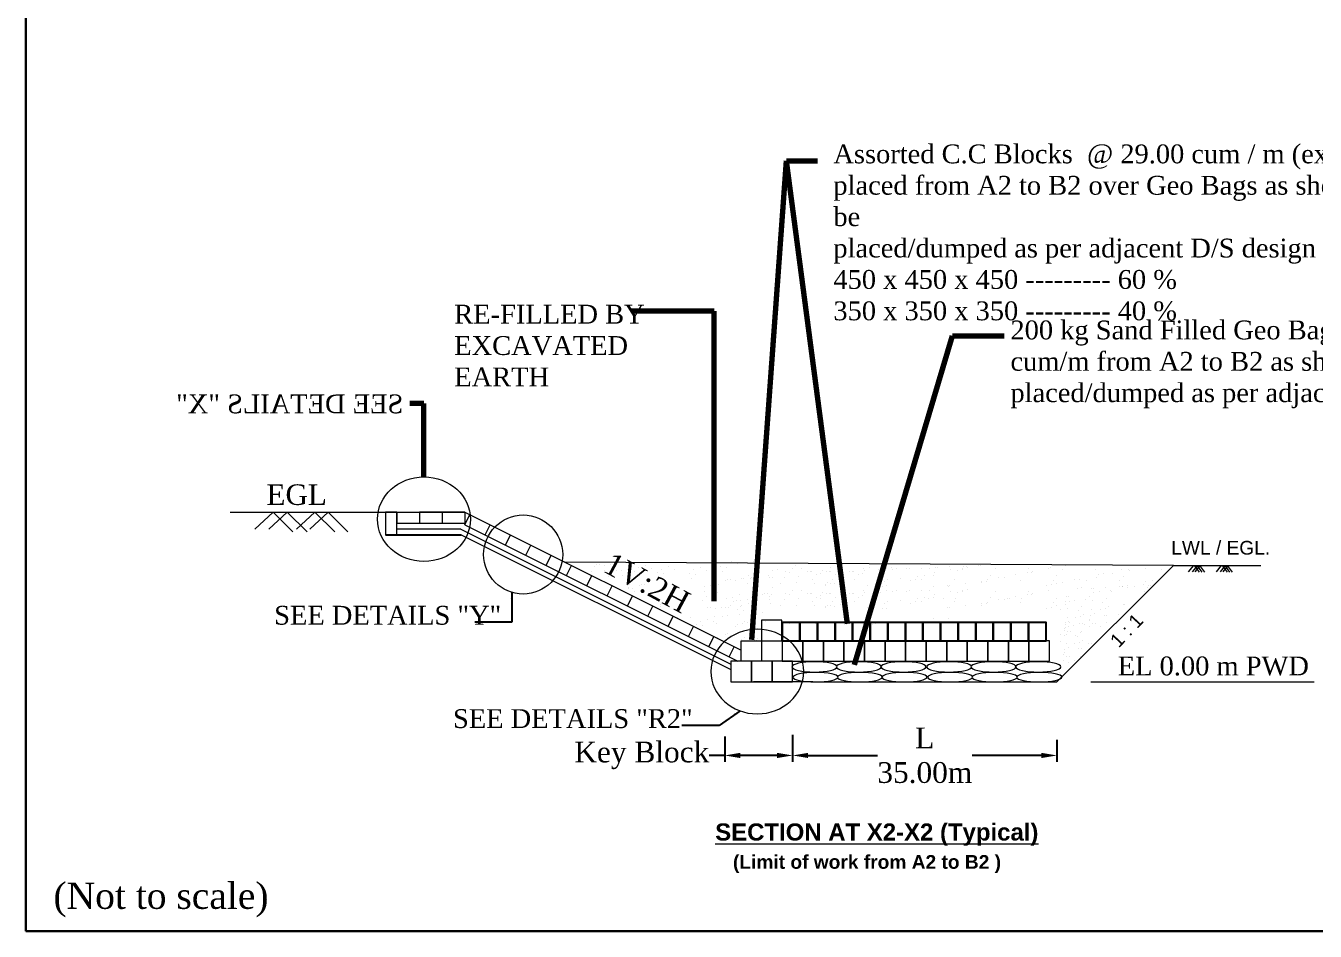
# Model space of a CAD drawing. Header units: metres. Extents: x -2434 to 11656, y -15288 to 8109.
# Drawn here: x 44.5 to 119, y -8360 to -8307.7 of the extents above; entities that cross this region are included whole.
import ezdxf

# ---------------------------------------------------------------- set-up
doc = ezdxf.new("R2010")
doc.units = ezdxf.units.M
doc.layers.add('LINE', color=7, linetype='Continuous')
doc.styles.add('Arial B heading -200', font='arialbd.ttf', dxfattribs={"height": 0.6})
doc.styles.add('Arial-200', font='arial.ttf')
doc.styles.add('liza', font='times.ttf', dxfattribs={"height": 2})
doc.styles.get("Standard").update_dxf_attribs({"font": 'times.ttf'})
doc.dimstyles.get("Standard").update_dxf_attribs({"dimtxt": 0.5, "dimasz": 0.4075, "dimexe": 0.364, "dimexo": 0.219, "dimgap": 0.09, "dimtad": 0, "dimdec": 0, "dimlfac": 1000, "dimzin": 0, "dimdsep": 46, "dimtxsty": 'Standard', "dimcen": 0.09, "dimadec": 0, "dimazin": 0, "dimtfac": 1, "dimtdec": 0, "dimtofl": 0, "dimtmove": 0, "dimatfit": 3, "dimfxl": 1, "dimtolj": 1, "dimtzin": 0, "dimarcsym": 0})

# ---------------------------------------------------------------- blocks, each defined once
blk = doc.blocks.new('*D1166')
at = {"layer": 'Defpoints', "color": 0, "lineweight": -3, "ltscale": 0.5}
for p in [(88.813, -8348.424), (104.097, -8348.712), (104.097, -8349.842)]:
    blk.add_point(p, dxfattribs=at)
at = {"layer": 'LINE', "color": 7, "ltscale": 0.5}
for p, q in [((88.813, -8348.643), (88.813, -8350.206)), ((104.097, -8348.931), (104.097, -8350.206)), ((89.713, -8349.842), (93.722, -8349.842)), ((103.197, -8349.842), (99.187, -8349.842))]:
    blk.add_line(p, q, dxfattribs=at)
at = {"layer": 'LINE', "color": 7, "lineweight": -3, "ltscale": 0.5}
for points in [[(89.713, -8349.692), (89.713, -8349.992), (88.813, -8349.842)], [(103.197, -8349.692), (103.197, -8349.992), (104.097, -8349.842)]]:
    blk.add_solid(points, dxfattribs=at)
at = {"layer": 'LINE', "color": 7, "lineweight": 9, "ltscale": 0.5, "insert": (96.455, -8349.842), "char_height": 1.2, "attachment_point": 5}
blk.add_mtext('\\A1;L\\P35.00m', dxfattribs=at)
blk = doc.blocks.new('*D1167')
at = {"layer": 'Defpoints', "color": 0, "lineweight": -3, "ltscale": 0.5}
for p in [(84.893, -8348.534), (88.813, -8348.534), (84.893, -8349.842)]:
    blk.add_point(p, dxfattribs=at)
at = {"layer": 'LINE', "color": 7, "ltscale": 0.5}
for p, q in [((84.893, -8348.753), (84.893, -8350.206)), ((88.813, -8348.753), (88.813, -8350.206)), ((84.893, -8349.842), (83.993, -8349.842)), ((87.913, -8349.842), (85.793, -8349.842))]:
    blk.add_line(p, q, dxfattribs=at)
at = {"layer": 'LINE', "color": 7, "lineweight": -3, "ltscale": 0.5}
for points in [[(85.793, -8349.692), (85.793, -8349.992), (84.893, -8349.842)], [(87.913, -8349.692), (87.913, -8349.992), (88.813, -8349.842)]]:
    blk.add_solid(points, dxfattribs=at)
at = {"layer": 'LINE', "color": 7, "lineweight": 9, "ltscale": 0.5, "insert": (80.098, -8349.842), "char_height": 1.2, "attachment_point": 5}
blk.add_mtext('\\A1;Key Block', dxfattribs=at)

msp = doc.modelspace()

# ---------------------------------------------------------------- linework, layer by layer
at = {"color": 0, "linetype": 'Continuous', "lineweight": -3, "ltscale": 0.5}
msp.add_line((65.274905, -8337.089313), (69.6615, -8337.089313), dxfattribs=at)
at = {"linetype": 'ByBlock', "lineweight": 18, "ltscale": 0.5}
msp.add_line((89.980795, -8345.587849), (90.844571, -8345.587849), dxfattribs=at)
for points in [[(87.009344, -8343.211849), (88.197344, -8343.211849), (88.197344, -8342.023849), (87.009344, -8342.023849)], [(88.219047, -8344.399849), (89.407047, -8344.399849), (89.407047, -8343.211849), (88.219047, -8343.211849)], [(89.407047, -8344.399849), (90.595047, -8344.399849), (90.595047, -8343.211849), (89.407047, -8343.211849)], [(90.595047, -8344.399849), (91.783047, -8344.399849), (91.783047, -8343.211849), (90.595047, -8343.211849)], [(91.783047, -8344.399849), (92.971047, -8344.399849), (92.971047, -8343.211849), (91.783047, -8343.211849)], [(92.971047, -8344.399849), (94.159047, -8344.399849), (94.159047, -8343.211849), (92.971047, -8343.211849)], [(94.159047, -8344.399849), (95.347047, -8344.399849), (95.347047, -8343.211849), (94.159047, -8343.211849)], [(95.347047, -8344.399849), (96.535047, -8344.399849), (96.535047, -8343.211849), (95.347047, -8343.211849)], [(96.535047, -8344.399849), (97.723047, -8344.399849), (97.723047, -8343.211849), (96.535047, -8343.211849)], [(97.723047, -8344.399849), (98.911047, -8344.399849), (98.911047, -8343.211849), (97.723047, -8343.211849)], [(98.911047, -8344.399849), (100.099047, -8344.399849), (100.099047, -8343.211849), (98.911047, -8343.211849)], [(100.099047, -8344.399849), (101.287047, -8344.399849), (101.287047, -8343.211849), (100.099047, -8343.211849)], [(101.287047, -8344.399849), (102.475047, -8344.399849), (102.475047, -8343.211849), (101.287047, -8343.211849)], [(102.475047, -8344.399849), (103.663047, -8344.399849), (103.663047, -8343.211849), (102.475047, -8343.211849)], [(85.249047, -8345.587849), (86.437047, -8345.587849), (86.437047, -8344.399849), (85.249047, -8344.399849)], [(86.437047, -8345.587849), (87.625047, -8345.587849), (87.625047, -8344.399849), (86.437047, -8344.399849)], [(87.625047, -8345.587849), (88.813047, -8345.587849), (88.813047, -8344.399849), (87.625047, -8344.399849)]]:
    msp.add_lwpolyline(points, close=True, dxfattribs=at)
at = {"color": 0, "linetype": 'Continuous', "lineweight": -3, "ltscale": 0.5}
for points in [[(88.219047, -8343.211848), (89.235318, -8343.211848), (89.235318, -8342.16268), (88.219047, -8342.16268)], [(89.235318, -8343.211848), (90.25159, -8343.211848), (90.25159, -8342.16268), (89.235318, -8342.16268)], [(90.25159, -8343.211847), (91.267862, -8343.211847), (91.267862, -8342.162679), (90.25159, -8342.162679)], [(91.267862, -8343.211848), (92.284134, -8343.211848), (92.284134, -8342.16268), (91.267862, -8342.16268)], [(92.284134, -8343.211847), (93.300406, -8343.211847), (93.300406, -8342.162679), (92.284134, -8342.162679)], [(93.300406, -8343.211846), (94.316678, -8343.211846), (94.316678, -8342.162678), (93.300406, -8342.162678)], [(94.316678, -8343.211845), (95.332949, -8343.211845), (95.332949, -8342.162677), (94.316678, -8342.162677)], [(95.332949, -8343.211844), (96.349221, -8343.211844), (96.349221, -8342.162677), (95.332949, -8342.162677)], [(96.349221, -8343.211847), (97.365493, -8343.211847), (97.365493, -8342.162679), (96.349221, -8342.162679)], [(97.365493, -8343.211847), (98.381765, -8343.211847), (98.381765, -8342.162679), (97.365493, -8342.162679)], [(98.381765, -8343.211846), (99.398037, -8343.211846), (99.398037, -8342.162678), (98.381765, -8342.162678)], [(99.398037, -8343.211848), (100.414309, -8343.211848), (100.414309, -8342.16268), (99.398037, -8342.16268)], [(100.414309, -8343.211848), (101.43058, -8343.211848), (101.43058, -8342.16268), (100.414309, -8342.16268)], [(101.43058, -8343.211848), (102.446852, -8343.211848), (102.446852, -8342.16268), (101.43058, -8342.16268)], [(102.446852, -8343.211848), (103.463124, -8343.211848), (103.463124, -8342.16268), (102.446852, -8342.16268)]]:
    msp.add_lwpolyline(points, close=True, dxfattribs=at)
at = {"linetype": 'ByBlock', "lineweight": 18, "ltscale": 0.5}
msp.add_lwpolyline([(85.843047, -8344.399849), (85.843047, -8343.211849), (88.219047, -8343.211849), (88.219047, -8344.399849), (87.031047, -8344.399849), (87.031047, -8343.211849)], dxfattribs=at)
at = {"layer": 'LINE', "color": 7, "lineweight": 18, "ltscale": 0.5}
for p, q in [((56.304012, -8335.776121), (69.871074, -8335.776121)), ((65.9315, -8335.776121), (65.9315, -8336.432717)), ((65.9315, -8335.776121), (65.9315, -8336.432717)), ((67.244692, -8335.776121), (67.244692, -8336.432717)), ((67.244692, -8335.776121), (67.244692, -8336.432717)), ((69.871074, -8335.776121), (67.244692, -8335.776121)), ((68.557883, -8335.776121), (68.557883, -8336.432717)), ((69.871074, -8335.776121), (85.843047, -8343.762108)), ((69.871074, -8335.776121), (69.871074, -8336.432717)), ((69.871074, -8336.510218), (70.164713, -8335.922941)), ((69.871074, -8336.432717), (65.9315, -8336.432717)), ((69.638572, -8336.761015), (65.9315, -8336.761015)), ((69.638572, -8336.761015), (85.249047, -8344.566252)), ((69.871074, -8336.510218), (85.650336, -8344.399849)), ((71.045628, -8337.097495), (71.339266, -8336.510218)), ((69.6615, -8337.089313), (85.249047, -8344.883086)), ((72.220182, -8337.684772), (72.51382, -8337.097495)), ((73.394736, -8338.272049), (73.688374, -8337.684772)), ((74.56929, -8338.859325), (74.862928, -8338.272049)), ((75.743844, -8339.446602), (76.037482, -8338.859325)), ((77.1788, -8339.209578), (77.1788, -8339.209578)), ((77.377405, -8338.891246), (77.377405, -8338.891246)), ((77.486927, -8338.819811), (77.486927, -8338.819811)), ((77.667502, -8338.826933), (77.667502, -8338.826933)), ((77.930013, -8338.867615), (77.930013, -8338.867615)), ((77.961558, -8339.145738), (77.961558, -8339.145738)), ((78.288443, -8338.784816), (78.288443, -8338.784816)), ((78.35427, -8339.01457), (78.35427, -8339.01457)), ((78.371576, -8339.189222), (78.371576, -8339.189222)), ((78.481098, -8339.117787), (78.481098, -8339.117787)), ((78.529102, -8338.657633), (78.529102, -8338.657633)), ((78.661674, -8339.124909), (78.661674, -8339.124909)), ((78.924185, -8339.16559), (78.924185, -8339.16559)), ((79.282615, -8339.082792), (79.282615, -8339.082792)), ((79.348442, -8339.312545), (79.348442, -8339.312545)), ((79.523274, -8338.955609), (79.523274, -8338.955609)), ((79.690139, -8339.202155), (79.690139, -8339.202155)), ((79.916483, -8339.000273), (79.916483, -8339.000273)), ((80.012539, -8339.255714), (80.012539, -8339.255714)), ((80.309195, -8338.869105), (80.309195, -8338.869105)), ((80.652351, -8339.027929), (80.652351, -8339.027929)), ((81.02595, -8339.273658), (81.02595, -8339.273658)), ((81.252294, -8339.071776), (81.252294, -8339.071776)), ((81.645006, -8338.940608), (81.645006, -8338.940608)), ((81.988162, -8339.099432), (81.988162, -8339.099432)), ((82.860117, -8339.309409), (82.860117, -8339.309409)), ((83.086461, -8339.107528), (83.086461, -8339.107528)), ((83.479173, -8338.976359), (83.479173, -8338.976359)), ((83.822329, -8339.135184), (83.822329, -8339.135184)), ((84.658532, -8338.935642), (84.658532, -8338.935642)), ((84.791, -8339.236727), (84.791, -8339.236727)), ((84.884876, -8338.733761), (84.884876, -8338.733761)), ((84.980933, -8338.989202), (84.980933, -8338.989202)), ((85.277589, -8338.602592), (85.277589, -8338.602592)), ((85.620744, -8338.761416), (85.620744, -8338.761416)), ((86.574811, -8338.649056), (86.574811, -8338.649056)), ((86.702037, -8339.252157), (86.702037, -8339.252157)), ((87.639991, -8339.144382), (87.639991, -8339.144382)), ((87.930088, -8339.080069), (87.930088, -8339.080069)), ((88.379003, -8339.21386), (88.379003, -8339.21386)), ((88.622117, -8339.255801), (88.622117, -8339.255801)), ((88.812049, -8339.008276), (88.812049, -8339.008276)), ((88.974438, -8338.848543), (88.974438, -8338.848543)), ((89.341215, -8339.039634), (89.341215, -8339.039634)), ((89.684987, -8339.191668), (89.684987, -8339.191668)), ((89.833415, -8339.185188), (89.833415, -8339.185188)), ((89.885756, -8339.211409), (89.885756, -8339.211409)), ((90.534, -8339.154599), (90.534, -8339.154599)), ((90.800068, -8339.191668), (90.800068, -8339.191668)), ((90.948497, -8339.185188), (90.948497, -8339.185188)), ((90.98218, -8338.998935), (90.98218, -8338.998935)), ((91.000838, -8339.211409), (91.000838, -8339.211409)), ((91.172112, -8338.75141), (91.172112, -8338.75141)), ((91.649081, -8339.154599), (91.649081, -8339.154599)), ((92.104897, -8339.191668), (92.104897, -8339.191668)), ((92.253326, -8339.185188), (92.253326, -8339.185188)), ((92.305667, -8339.211409), (92.305667, -8339.211409)), ((92.893216, -8339.014365), (92.893216, -8339.014365)), ((92.953911, -8339.154599), (92.953911, -8339.154599)), ((93.273697, -8338.992994), (93.273697, -8338.992994)), ((93.755427, -8339.119604), (93.755427, -8339.119604)), ((93.903856, -8339.113124), (93.903856, -8339.113124)), ((94.231525, -8339.030251), (94.231525, -8339.030251)), ((94.235909, -8338.818768), (94.235909, -8338.818768)), ((94.521622, -8338.965938), (94.521622, -8338.965938)), ((94.604441, -8339.082536), (94.604441, -8339.082536)), ((94.813297, -8339.018009), (94.813297, -8339.018009)), ((95.003229, -8338.770485), (95.003229, -8338.770485)), ((95.405957, -8339.047541), (95.405957, -8339.047541)), ((95.554386, -8339.04106), (95.554386, -8339.04106)), ((96.254971, -8339.010472), (96.254971, -8339.010472)), ((96.724333, -8339.03344), (96.724333, -8339.03344)), ((96.994168, -8339.271211), (96.994168, -8339.271211)), ((97.056487, -8338.975477), (97.056487, -8338.975477)), ((97.204916, -8338.968996), (97.204916, -8338.968996)), ((97.905501, -8338.938408), (97.905501, -8338.938408)), ((97.956379, -8339.096985), (97.956379, -8339.096985)), ((98.321087, -8339.145032), (98.321087, -8339.145032)), ((98.611184, -8339.080719), (98.611184, -8339.080719)), ((98.644414, -8339.037083), (98.644414, -8339.037083)), ((98.707017, -8338.903413), (98.707017, -8338.903413)), ((98.834346, -8338.789559), (98.834346, -8338.789559)), ((98.855446, -8338.896933), (98.855446, -8338.896933)), ((98.910447, -8338.984625), (98.910447, -8338.984625)), ((99.556031, -8338.866345), (99.556031, -8338.866345)), ((99.655534, -8338.849193), (99.655534, -8338.849193)), ((100.357547, -8338.83135), (100.357547, -8338.83135)), ((100.505976, -8338.824869), (100.505976, -8338.824869)), ((100.55545, -8339.052514), (100.55545, -8339.052514)), ((101.206561, -8338.794281), (101.206561, -8338.794281)), ((102.410649, -8339.259814), (102.410649, -8339.259814)), ((102.475531, -8339.056158), (102.475531, -8339.056158)), ((102.630917, -8339.262843), (102.630917, -8339.262843)), ((102.665463, -8338.808633), (102.665463, -8338.808633)), ((102.700746, -8339.195501), (102.700746, -8339.195501)), ((103.598947, -8339.044427), (103.598947, -8339.044427)), ((103.745096, -8338.963974), (103.745096, -8338.963974)), ((104.09653, -8345.587849), (110.829667, -8338.854712)), ((104.386567, -8339.071588), (104.386567, -8339.071588)), ((104.561159, -8338.870201), (104.561159, -8338.870201)), ((106.306647, -8339.075232), (106.306647, -8339.075232)), ((106.49658, -8338.827708), (106.49658, -8338.827708)), ((106.790308, -8339.310283), (106.790308, -8339.310283)), ((107.834658, -8339.078756), (107.834658, -8339.078756)), ((108.217684, -8339.090663), (108.217684, -8339.090663)), ((108.28163, -8339.148419), (108.28163, -8339.148419)), ((109.235697, -8339.036059), (109.235697, -8339.036059)), ((110.137764, -8339.094306), (110.137764, -8339.094306)), ((110.829667, -8338.854712), (115.875673, -8338.854712)), ((76.918398, -8340.033879), (77.212036, -8339.446602)), ((78.092951, -8340.621156), (78.38659, -8340.033879)), ((78.172972, -8339.507554), (78.172972, -8339.507554)), ((78.95573, -8339.443713), (78.95573, -8339.443713)), ((79.38263, -8339.968159), (79.38263, -8339.968159)), ((79.822607, -8339.503239), (79.822607, -8339.503239)), ((79.973692, -8340.009006), (79.973692, -8340.009006)), ((80.083214, -8339.93757), (80.083214, -8339.93757)), ((80.26379, -8339.944693), (80.26379, -8339.944693)), ((81.34835, -8339.327217), (81.34835, -8339.327217)), ((82.992585, -8339.610494), (82.992585, -8339.610494)), ((83.182517, -8339.362969), (83.182517, -8339.362969)), ((84.054709, -8340.00983), (84.054709, -8340.00983)), ((84.295368, -8339.882648), (84.295368, -8339.882648)), ((84.351023, -8339.701646), (84.351023, -8339.701646)), ((84.526664, -8339.937278), (84.526664, -8339.937278)), ((84.942086, -8339.742494), (84.942086, -8339.742494)), ((85.051608, -8339.671058), (85.051608, -8339.671058)), ((85.232183, -8339.678181), (85.232183, -8339.678181)), ((85.494694, -8339.718862), (85.494694, -8339.718862)), ((85.853124, -8339.636063), (85.853124, -8339.636063)), ((86.001553, -8339.629583), (86.001553, -8339.629583)), ((86.215448, -8339.886291), (86.215448, -8339.886291)), ((86.276533, -8339.446654), (86.276533, -8339.446654)), ((86.405381, -8339.638767), (86.405381, -8339.638767)), ((86.456906, -8339.544636), (86.456906, -8339.544636)), ((86.702138, -8339.598995), (86.702138, -8339.598995)), ((87.410973, -8339.432276), (87.410973, -8339.432276)), ((87.503654, -8339.564), (87.503654, -8339.564)), ((87.652083, -8339.557519), (87.652083, -8339.557519)), ((88.126485, -8339.901722), (88.126485, -8339.901722)), ((88.352668, -8339.526931), (88.352668, -8339.526931)), ((89.031648, -8339.857275), (89.031648, -8339.857275)), ((89.154184, -8339.491936), (89.154184, -8339.491936)), ((89.986717, -8339.648499), (89.986717, -8339.648499)), ((90.106236, -8339.897664), (90.106236, -8339.897664)), ((90.17665, -8339.400975), (90.17665, -8339.400975)), ((90.448157, -8339.332522), (90.448157, -8339.332522)), ((90.697299, -8339.938512), (90.697299, -8339.938512)), ((90.721918, -8339.994629), (90.721918, -8339.994629)), ((90.806821, -8339.867076), (90.806821, -8339.867076)), ((90.987396, -8339.874198), (90.987396, -8339.874198)), ((91.101799, -8339.648499), (91.101799, -8339.648499)), ((91.249907, -8339.91488), (91.249907, -8339.91488)), ((91.291731, -8339.400975), (91.291731, -8339.400975)), ((91.563238, -8339.332522), (91.563238, -8339.332522)), ((91.608337, -8339.832081), (91.608337, -8339.832081)), ((91.756766, -8339.825601), (91.756766, -8339.825601)), ((91.823717, -8339.564049), (91.823717, -8339.564049)), ((91.837, -8339.994629), (91.837, -8339.994629)), ((92.406628, -8339.648499), (92.406628, -8339.648499)), ((92.59656, -8339.400975), (92.59656, -8339.400975)), ((92.868067, -8339.332522), (92.868067, -8339.332522)), ((93.141829, -8339.994629), (93.141829, -8339.994629)), ((94.021008, -8340.05054), (94.021008, -8340.05054)), ((94.109859, -8339.776213), (94.109859, -8339.776213)), ((94.259724, -8340.045415), (94.259724, -8340.045415)), ((94.317664, -8339.66393), (94.317664, -8339.66393)), ((95.072071, -8339.601987), (95.072071, -8339.601987)), ((95.623182, -8339.743144), (95.623182, -8339.743144)), ((95.913279, -8339.678831), (95.913279, -8339.678831)), ((96.026138, -8339.489627), (96.026138, -8339.489627)), ((96.237745, -8339.667574), (96.237745, -8339.667574)), ((96.427677, -8339.420049), (96.427677, -8339.420049)), ((96.954434, -8340.063094), (96.954434, -8340.063094)), ((96.957629, -8339.447304), (96.957629, -8339.447304)), ((97.75595, -8340.028099), (97.75595, -8340.028099)), ((97.830329, -8340.054431), (97.830329, -8340.054431)), ((97.904379, -8340.021619), (97.904379, -8340.021619)), ((98.148781, -8339.683004), (98.148781, -8339.683004)), ((98.792541, -8339.880205), (98.792541, -8339.880205)), ((99.712744, -8339.857926), (99.712744, -8339.857926)), ((99.746609, -8339.767845), (99.746609, -8339.767845)), ((100.002841, -8339.793612), (100.002841, -8339.793612)), ((100.068862, -8339.686648), (100.068862, -8339.686648)), ((100.258794, -8339.439124), (100.258794, -8339.439124)), ((100.714638, -8339.549429), (100.714638, -8339.549429)), ((101.047191, -8339.562086), (101.047191, -8339.562086)), ((101.67685, -8339.375203), (101.67685, -8339.375203)), ((101.979898, -8339.702079), (101.979898, -8339.702079)), ((103.467079, -8340.046063), (103.467079, -8340.046063)), ((103.802306, -8339.972707), (103.802306, -8339.972707)), ((103.899979, -8339.705722), (103.899979, -8339.705722)), ((104.089911, -8339.458198), (104.089911, -8339.458198)), ((104.092403, -8339.908394), (104.092403, -8339.908394)), ((104.435109, -8339.827647), (104.435109, -8339.827647)), ((105.136753, -8339.676867), (105.136753, -8339.676867)), ((105.397321, -8339.653421), (105.397321, -8339.653421)), ((105.811015, -8339.721153), (105.811015, -8339.721153)), ((106.351388, -8339.541061), (106.351388, -8339.541061)), ((106.500211, -8339.374596), (106.500211, -8339.374596)), ((107.319418, -8339.322645), (107.319418, -8339.322645)), ((107.731095, -8339.724797), (107.731095, -8339.724797)), ((107.921028, -8339.477272), (107.921028, -8339.477272)), ((108.181965, -8340.023176), (108.181965, -8340.023176)), ((109.117791, -8339.931639), (109.117791, -8339.931639)), ((109.226315, -8339.791649), (109.226315, -8339.791649)), ((109.366309, -8340.031021), (109.366309, -8340.031021)), ((109.514738, -8340.02454), (109.514738, -8340.02454)), ((109.642132, -8339.740227), (109.642132, -8339.740227)), ((78.937105, -8340.317666), (78.937105, -8340.317666)), ((79.267505, -8341.208433), (79.561144, -8340.621156)), ((79.326975, -8340.14916), (79.326975, -8340.14916)), ((79.329817, -8340.186498), (79.329817, -8340.186498)), ((79.558271, -8340.20379), (79.558271, -8340.20379)), ((79.672973, -8340.345322), (79.672973, -8340.345322)), ((83.696279, -8340.092629), (83.696279, -8340.092629)), ((83.727824, -8340.370752), (83.727824, -8340.370752)), ((83.82388, -8340.626193), (83.82388, -8340.626193)), ((84.120536, -8340.239584), (84.120536, -8340.239584)), ((84.463691, -8340.398408), (84.463691, -8340.398408)), ((84.970285, -8340.757658), (84.970285, -8340.757658)), ((85.362826, -8340.720498), (85.362826, -8340.720498)), ((85.719816, -8340.532212), (85.719816, -8340.532212)), ((86.420879, -8340.699383), (86.420879, -8340.699383)), ((86.476534, -8340.518382), (86.476534, -8340.518382)), ((86.652175, -8340.754013), (86.652175, -8340.754013)), ((87.067597, -8340.559229), (87.067597, -8340.559229)), ((87.177119, -8340.487794), (87.177119, -8340.487794)), ((87.357694, -8340.494916), (87.357694, -8340.494916)), ((87.503428, -8340.667944), (87.503428, -8340.667944)), ((87.620205, -8340.535598), (87.620205, -8340.535598)), ((87.66819, -8340.159547), (87.66819, -8340.159547)), ((88.379003, -8340.502725), (88.379003, -8340.502725)), ((88.622117, -8340.544666), (88.622117, -8340.544666)), ((88.812049, -8340.297141), (88.812049, -8340.297141)), ((89.154184, -8340.780801), (89.154184, -8340.780801)), ((89.341215, -8340.328499), (89.341215, -8340.328499)), ((89.684987, -8340.480533), (89.684987, -8340.480533)), ((89.833415, -8340.474052), (89.833415, -8340.474052)), ((89.885756, -8340.500274), (89.885756, -8340.500274)), ((90.17665, -8340.68984), (90.17665, -8340.68984)), ((90.440703, -8340.75541), (90.440703, -8340.75541)), ((90.448157, -8340.621387), (90.448157, -8340.621387)), ((90.534, -8340.443464), (90.534, -8340.443464)), ((90.800068, -8340.480533), (90.800068, -8340.480533)), ((90.948497, -8340.474052), (90.948497, -8340.474052)), ((91.000838, -8340.500274), (91.000838, -8340.500274)), ((91.291731, -8340.68984), (91.291731, -8340.68984)), ((91.563238, -8340.621387), (91.563238, -8340.621387)), ((91.649081, -8340.443464), (91.649081, -8340.443464)), ((92.104897, -8340.480533), (92.104897, -8340.480533)), ((92.253326, -8340.474052), (92.253326, -8340.474052)), ((92.305667, -8340.500274), (92.305667, -8340.500274)), ((92.59656, -8340.68984), (92.59656, -8340.68984)), ((92.868067, -8340.621387), (92.868067, -8340.621387)), ((92.893216, -8340.30323), (92.893216, -8340.30323)), ((92.953911, -8340.443464), (92.953911, -8340.443464)), ((93.755427, -8340.408469), (93.755427, -8340.408469)), ((93.903856, -8340.401989), (93.903856, -8340.401989)), ((94.231525, -8340.319116), (94.231525, -8340.319116)), ((94.604441, -8340.371401), (94.604441, -8340.371401)), ((94.813297, -8340.306874), (94.813297, -8340.306874)), ((95.405957, -8340.336406), (95.405957, -8340.336406)), ((95.554386, -8340.329925), (95.554386, -8340.329925)), ((96.026138, -8340.778492), (96.026138, -8340.778492)), ((96.254971, -8340.299337), (96.254971, -8340.299337)), ((96.427677, -8340.708914), (96.427677, -8340.708914)), ((96.643971, -8340.770427), (96.643971, -8340.770427)), ((96.724333, -8340.322305), (96.724333, -8340.322305)), ((96.957629, -8340.736169), (96.957629, -8340.736169)), ((96.994168, -8340.560076), (96.994168, -8340.560076)), ((97.525131, -8340.746961), (97.525131, -8340.746961)), ((97.956379, -8340.38585), (97.956379, -8340.38585)), ((98.242247, -8340.746358), (98.242247, -8340.746358)), ((98.321087, -8340.433897), (98.321087, -8340.433897)), ((98.611184, -8340.369584), (98.611184, -8340.369584)), ((98.644414, -8340.325948), (98.644414, -8340.325948)), ((98.910447, -8340.27349), (98.910447, -8340.27349)), ((100.258794, -8340.727989), (100.258794, -8340.727989)), ((100.55545, -8340.341379), (100.55545, -8340.341379)), ((101.219879, -8340.770178), (101.219879, -8340.770178)), ((101.368308, -8340.763697), (101.368308, -8340.763697)), ((101.67685, -8340.664068), (101.67685, -8340.664068)), ((102.073364, -8340.765433), (102.073364, -8340.765433)), ((102.410649, -8340.548679), (102.410649, -8340.548679)), ((102.475531, -8340.345023), (102.475531, -8340.345023)), ((102.630917, -8340.551708), (102.630917, -8340.551708)), ((102.700746, -8340.484366), (102.700746, -8340.484366)), ((103.598947, -8340.333292), (103.598947, -8340.333292)), ((104.089911, -8340.747063), (104.089911, -8340.747063)), ((104.640063, -8340.661752), (104.640063, -8340.661752)), ((104.788492, -8340.655271), (104.788492, -8340.655271)), ((105.263733, -8340.210143), (105.263733, -8340.210143)), ((105.514359, -8340.107763), (105.514359, -8340.107763)), ((105.98669, -8340.648731), (105.98669, -8340.648731)), ((106.065249, -8340.175148), (106.065249, -8340.175148)), ((106.213678, -8340.168667), (106.213678, -8340.168667)), ((106.233483, -8340.43664), (106.233483, -8340.43664)), ((106.52841, -8340.38976), (106.52841, -8340.38976)), ((106.914263, -8340.138079), (106.914263, -8340.138079)), ((106.938807, -8340.757327), (106.938807, -8340.757327)), ((107.18755, -8340.32428), (107.18755, -8340.32428)), ((107.235463, -8340.370718), (107.235463, -8340.370718)), ((107.715779, -8340.103084), (107.715779, -8340.103084)), ((107.864208, -8340.096604), (107.864208, -8340.096604)), ((107.891868, -8340.087489), (107.891868, -8340.087489)), ((108.15558, -8340.105864), (108.15558, -8340.105864)), ((108.564793, -8340.066016), (108.564793, -8340.066016)), ((109.155543, -8340.374362), (109.155543, -8340.374362)), ((109.345476, -8340.126837), (109.345476, -8340.126837)), ((80.442059, -8341.79571), (80.735698, -8341.208433)), ((80.771272, -8341.260209), (80.771272, -8341.260209)), ((81.163984, -8341.129041), (81.163984, -8341.129041)), ((81.205599, -8341.236546), (81.205599, -8341.236546)), ((83.633948, -8340.873718), (83.633948, -8340.873718)), ((83.894555, -8341.30805), (83.894555, -8341.30805)), ((84.07513, -8341.315172), (84.07513, -8341.315172)), ((84.337641, -8341.355853), (84.337641, -8341.355853)), ((84.408759, -8340.832858), (84.408759, -8340.832858)), ((84.696071, -8341.273055), (84.696071, -8341.273055)), ((84.958705, -8341.268116), (84.958705, -8341.268116)), ((85.107134, -8341.261636), (85.107134, -8341.261636)), ((85.233228, -8341.166346), (85.233228, -8341.166346)), ((85.42316, -8340.918822), (85.42316, -8340.918822)), ((85.559279, -8340.868683), (85.559279, -8340.868683)), ((85.62699, -8341.389369), (85.62699, -8341.389369)), ((85.807719, -8341.231048), (85.807719, -8341.231048)), ((85.82179, -8340.909365), (85.82179, -8340.909365)), ((85.853334, -8341.187487), (85.853334, -8341.187487)), ((85.949391, -8341.442929), (85.949391, -8341.442929)), ((86.18022, -8340.826566), (86.18022, -8340.826566)), ((86.246047, -8341.056319), (86.246047, -8341.056319)), ((86.589202, -8341.215143), (86.589202, -8341.215143)), ((87.465138, -8340.854849), (87.465138, -8340.854849)), ((87.525472, -8341.053173), (87.525472, -8341.053173)), ((88.126485, -8341.190587), (88.126485, -8341.190587)), ((88.352668, -8340.815796), (88.352668, -8340.815796)), ((89.031648, -8341.14614), (89.031648, -8341.14614)), ((89.986717, -8340.937364), (89.986717, -8340.937364)), ((90.106236, -8341.186529), (90.106236, -8341.186529)), ((90.697299, -8341.227376), (90.697299, -8341.227376)), ((90.721918, -8341.283494), (90.721918, -8341.283494)), ((90.806821, -8341.155941), (90.806821, -8341.155941)), ((90.987396, -8341.163063), (90.987396, -8341.163063)), ((91.101799, -8340.937364), (91.101799, -8340.937364)), ((91.249907, -8341.203745), (91.249907, -8341.203745)), ((91.608337, -8341.120946), (91.608337, -8341.120946)), ((91.756766, -8341.114466), (91.756766, -8341.114466)), ((91.823717, -8340.852914), (91.823717, -8340.852914)), ((91.837, -8341.283494), (91.837, -8341.283494)), ((92.406628, -8340.937364), (92.406628, -8340.937364)), ((93.141829, -8341.283494), (93.141829, -8341.283494)), ((94.021008, -8341.339405), (94.021008, -8341.339405)), ((94.109859, -8341.065078), (94.109859, -8341.065078)), ((94.259724, -8341.33428), (94.259724, -8341.33428)), ((94.317664, -8340.952795), (94.317664, -8340.952795)), ((95.072071, -8340.890852), (95.072071, -8340.890852)), ((95.623182, -8341.032009), (95.623182, -8341.032009)), ((95.913279, -8340.967696), (95.913279, -8340.967696)), ((96.237745, -8340.956439), (96.237745, -8340.956439)), ((97.75595, -8341.316964), (97.75595, -8341.316964)), ((97.904379, -8341.310484), (97.904379, -8341.310484)), ((98.148781, -8340.971869), (98.148781, -8340.971869)), ((98.792541, -8341.16907), (98.792541, -8341.16907)), ((99.712744, -8341.14679), (99.712744, -8341.14679)), ((99.746609, -8341.05671), (99.746609, -8341.05671)), ((100.002841, -8341.082477), (100.002841, -8341.082477)), ((100.068862, -8340.975513), (100.068862, -8340.975513)), ((100.714638, -8340.838294), (100.714638, -8340.838294)), ((101.047191, -8340.850951), (101.047191, -8340.850951)), ((101.979898, -8340.990944), (101.979898, -8340.990944)), ((103.467079, -8341.334927), (103.467079, -8341.334927)), ((103.802306, -8341.261572), (103.802306, -8341.261572)), ((103.899979, -8340.994587), (103.899979, -8340.994587)), ((104.092403, -8341.197259), (104.092403, -8341.197259)), ((104.286288, -8341.407519), (104.286288, -8341.407519)), ((104.561504, -8341.135335), (104.561504, -8341.135335)), ((104.60561, -8340.927045), (104.60561, -8340.927045)), ((104.72695, -8341.375495), (104.72695, -8341.375495)), ((104.808297, -8340.923244), (104.808297, -8340.923244)), ((105.103224, -8340.876364), (105.103224, -8340.876364)), ((105.323689, -8341.491456), (105.323689, -8341.491456)), ((105.513621, -8341.243931), (105.513621, -8341.243931)), ((105.762364, -8340.810884), (105.762364, -8340.810884)), ((106.107433, -8341.394086), (106.107433, -8341.394086)), ((106.152136, -8340.888892), (106.152136, -8340.888892)), ((106.585619, -8341.398493), (106.585619, -8341.398493)), ((106.748875, -8341.004852), (106.748875, -8341.004852)), ((106.875717, -8341.33418), (106.875717, -8341.33418)), ((107.069645, -8341.21986), (107.069645, -8341.21986)), ((107.920067, -8341.102654), (107.920067, -8341.102654)), ((108.023712, -8341.1075), (108.023712, -8341.1075)), ((108.659911, -8341.020283), (108.659911, -8341.020283)), ((80.099448, -8342.031884), (80.099448, -8342.031884)), ((81.616613, -8342.382987), (81.910252, -8341.79571)), ((82.178586, -8341.847403), (82.178586, -8341.847403)), ((82.914454, -8341.875058), (82.914454, -8341.875058)), ((83.28697, -8342.298462), (83.28697, -8342.298462)), ((83.513314, -8342.096581), (83.513314, -8342.096581)), ((83.906026, -8341.965412), (83.906026, -8341.965412)), ((84.249182, -8342.124237), (84.249182, -8342.124237)), ((84.282709, -8341.790303), (84.282709, -8341.790303)), ((84.440939, -8342.198877), (84.440939, -8342.198877)), ((84.737595, -8341.812267), (84.737595, -8341.812267)), ((85.027494, -8341.766391), (85.027494, -8341.766391)), ((85.646112, -8342.284799), (85.646112, -8342.284799)), ((85.759459, -8341.690453), (85.759459, -8341.690453)), ((85.910544, -8342.19622), (85.910544, -8342.19622)), ((86.020066, -8342.124785), (86.020066, -8342.124785)), ((86.200641, -8342.131907), (86.200641, -8342.131907)), ((86.463152, -8342.172589), (86.463152, -8342.172589)), ((86.53427, -8341.649593), (86.53427, -8341.649593)), ((87.095796, -8341.574393), (87.095796, -8341.574393)), ((87.232645, -8342.078371), (87.232645, -8342.078371)), ((88.65896, -8342.232743), (88.65896, -8342.232743)), ((88.993673, -8342.157965), (88.993673, -8342.157965)), ((89.997529, -8342.152148), (89.997529, -8342.152148)), ((90.109382, -8342.209483), (90.109382, -8342.209483)), ((91.105761, -8342.161973), (91.105761, -8342.161973)), ((91.965662, -8342.201763), (91.965662, -8342.201763)), ((93.268967, -8342.144381), (93.268967, -8342.144381)), ((93.623607, -8342.203297), (93.623607, -8342.203297)), ((96.976137, -8341.945959), (96.976137, -8341.945959)), ((97.852032, -8341.937296), (97.852032, -8341.937296)), ((104.586686, -8342.128122), (104.586686, -8342.128122)), ((104.594658, -8342.256736), (104.594658, -8342.256736)), ((104.682247, -8341.88069), (104.682247, -8341.88069)), ((104.735115, -8342.121642), (104.735115, -8342.121642)), ((104.828056, -8342.137377), (104.828056, -8342.137377)), ((105.160434, -8341.885097), (105.160434, -8341.885097)), ((105.396174, -8342.221741), (105.396174, -8342.221741)), ((105.450531, -8341.820784), (105.450531, -8341.820784)), ((105.544603, -8342.21526), (105.544603, -8342.21526)), ((105.644459, -8341.706464), (105.644459, -8341.706464)), ((105.708987, -8342.277255), (105.708987, -8342.277255)), ((105.956586, -8342.037383), (105.956586, -8342.037383)), ((105.98669, -8341.95615), (105.98669, -8341.95615)), ((106.019844, -8341.770132), (106.019844, -8341.770132)), ((106.152136, -8342.196311), (106.152136, -8342.196311)), ((106.253242, -8341.650773), (106.253242, -8341.650773)), ((106.315408, -8342.189182), (106.315408, -8342.189182)), ((106.82136, -8341.735137), (106.82136, -8341.735137)), ((106.943594, -8342.177306), (106.943594, -8342.177306)), ((106.969789, -8341.728657), (106.969789, -8341.728657)), ((107.670374, -8341.698069), (107.670374, -8341.698069)), ((82.791167, -8342.970264), (83.084806, -8342.382987)), ((83.60937, -8342.352022), (83.60937, -8342.352022)), ((83.965721, -8343.557541), (84.25936, -8342.970264)), ((84.481561, -8342.998883), (84.481561, -8342.998883)), ((84.9133, -8342.863101), (84.9133, -8342.863101)), ((85.055694, -8342.781555), (85.055694, -8342.781555)), ((85.495123, -8342.391005), (85.495123, -8342.391005)), ((86.046241, -8343.011318), (86.046241, -8343.011318)), ((86.316212, -8342.651203), (86.316212, -8342.651203)), ((86.337116, -8342.913882), (86.337116, -8342.913882)), ((104.323339, -8342.827752), (104.323339, -8342.827752)), ((104.508127, -8342.601706), (104.508127, -8342.601706)), ((104.5314, -8342.523986), (104.5314, -8342.523986)), ((104.550379, -8342.882325), (104.550379, -8342.882325)), ((104.561504, -8342.442754), (104.561504, -8342.442754)), ((104.673573, -8342.841866), (104.673573, -8342.841866)), ((104.72695, -8342.682915), (104.72695, -8342.682915)), ((104.75492, -8342.389615), (104.75492, -8342.389615)), ((104.890222, -8342.675786), (104.890222, -8342.675786)), ((105.049847, -8342.342735), (105.049847, -8342.342735)), ((105.188633, -8342.900261), (105.188633, -8342.900261)), ((105.270311, -8342.957826), (105.270311, -8342.957826)), ((105.460244, -8342.710302), (105.460244, -8342.710302)), ((105.518409, -8342.663909), (105.518409, -8342.663909)), ((105.975565, -8342.395722), (105.975565, -8342.395722)), ((106.613819, -8342.413658), (106.613819, -8342.413658)), ((85.140275, -8344.144818), (85.433913, -8343.557541)), ((85.880152, -8343.128144), (85.880152, -8343.128144)), ((86.202865, -8343.245548), (86.202865, -8343.245548)), ((86.467297, -8343.15697), (86.467297, -8343.15697)), ((86.576819, -8343.085534), (86.576819, -8343.085534)), ((88.231025, -8343.607651), (88.231025, -8343.607651)), ((104.297759, -8343.249801), (104.297759, -8343.249801)), ((104.541281, -8343.723107), (104.541281, -8343.723107)), ((104.628869, -8343.34706), (104.628869, -8343.34706)), ((104.774679, -8343.603747), (104.774679, -8343.603747)), ((105.107056, -8343.351468), (105.107056, -8343.351468)), ((105.342797, -8343.688112), (105.342797, -8343.688112)), ((105.397154, -8343.287155), (105.397154, -8343.287155)), ((105.491226, -8343.681631), (105.491226, -8343.681631)), ((105.591081, -8343.172835), (105.591081, -8343.172835)), ((105.926942, -8343.36719), (105.926942, -8343.36719)), ((106.075371, -8343.36071), (106.075371, -8343.36071)), ((104.478023, -8343.990357), (104.478023, -8343.990357)), ((104.497002, -8344.348696), (104.497002, -8344.348696)), ((104.508127, -8343.909125), (104.508127, -8343.909125)), ((104.673573, -8344.149285), (104.673573, -8344.149285)), ((104.76358, -8344.467163), (104.76358, -8344.467163)), ((104.836845, -8344.142157), (104.836845, -8344.142157)), ((105.135256, -8344.366632), (105.135256, -8344.366632)), ((105.465031, -8344.13028), (105.465031, -8344.13028)), ((104.231007, -8345.034239), (104.231007, -8345.034239)), ((90.844571, -8345.587849), (104.09653, -8345.587849))]:
    msp.add_line(p, q, dxfattribs=at)
at = {"layer": 'LINE', "color": 7, "lineweight": 9, "ltscale": 0.5}
for p, q in [((57.726024, -8336.761998), (58.783723, -8335.776121)), ((58.548668, -8336.761998), (59.606367, -8335.776121)), ((58.783723, -8335.776121), (59.929579, -8336.908734)), ((59.606367, -8335.776121), (60.752224, -8336.908734)), ((60.147626, -8336.761998), (61.205325, -8335.776121)), ((60.91153, -8336.761998), (61.969229, -8335.776121)), ((61.205325, -8335.776121), (62.351182, -8336.908734)), ((61.969229, -8335.776121), (63.115086, -8336.908734)), ((111.986, -8338.864974), (111.686829, -8339.235143)), ((112.21584, -8338.864227), (111.916669, -8339.234396)), ((112.337333, -8339.242185), (112.05207, -8338.861195)), ((112.364357, -8338.866977), (112.065185, -8339.237146)), ((112.48585, -8339.244935), (112.200587, -8338.863945)), ((112.634366, -8339.247685), (112.349103, -8338.866694)), ((113.594328, -8338.864974), (113.295156, -8339.235143)), ((113.824168, -8338.864227), (113.524996, -8339.234396)), ((113.94566, -8339.242185), (113.660397, -8338.861195)), ((113.972685, -8338.866977), (113.673513, -8339.237146)), ((114.094177, -8339.244935), (113.808914, -8338.863945)), ((114.242694, -8339.247685), (113.957431, -8338.866694)), ((90.221746, -8342.223096), (90.221746, -8342.223096)), ((90.693702, -8342.150544), (90.693702, -8342.150544)), ((91.921392, -8342.262454), (91.921392, -8342.262454)), ((92.599586, -8342.124237), (92.599586, -8342.124237)), ((93.428615, -8342.263849), (93.428615, -8342.263849)), ((93.624563, -8342.208936), (93.624563, -8342.208936)), ((86.616326, -8342.941576), (86.616326, -8342.941576)), ((86.721125, -8343.182146), (86.721125, -8343.182146)), ((86.757394, -8343.092657), (86.757394, -8343.092657)), ((87.019905, -8343.133338), (87.019905, -8343.133338)), ((89.980795, -8345.587849), (86.558143, -8345.587849)), ((106.05512, -8345.587849), (118.952791, -8345.587849))]:
    msp.add_line(p, q, dxfattribs=at)
at = {"layer": 'LINE', "color": 7, "lineweight": 30, "ltscale": 0.5}
msp.add_lwpolyline([(44.490866, -8360.003466), (44.490866, -8255.319794), (192.528383, -8255.319794), (192.528383, -8360.003466), (44.490866, -8360.003466)], close=True, dxfattribs=at)
at = {"layer": 'LINE', "color": 7, "lineweight": 18, "ltscale": 0.5}
msp.add_lwpolyline([(65.274905, -8337.089313), (65.9315, -8337.089313), (65.9315, -8335.776121), (65.274905, -8335.776121)], close=True, dxfattribs=at)
msp.add_lwpolyline([(110.829667, -8338.854712), (75.655894, -8338.668531)], dxfattribs=at)
at = {"layer": 'LINE', "color": 7, "lineweight": 9, "ltscale": 0.5}
msp.add_circle((73.239822, -8338.226582), 2.284854, dxfattribs=at)
msp.add_ellipse((67.504558, -8336.185624), major_axis=(2.686789, 0), ratio=0.910167656, dxfattribs=at)
at = {"layer": 'LINE', "color": 7, "lineweight": 9, "ltscale": 0.5, "extrusion": (0, 0, -1)}
msp.add_ellipse((86.771471, -8344.993092), major_axis=(-2.686789, 0), ratio=0.910167656, dxfattribs=at)
at = {"layer": 'LINE', "color": 7, "lineweight": 18, "ltscale": 0.5, "extrusion": (0, 0, -1)}
for centre, ratio in [((90.078509, -8344.722068), 0.230641969), ((92.645455, -8344.722068), 0.230641969), ((95.228413, -8344.722068), 0.230641969), ((97.85953, -8344.722068), 0.230641969), ((100.432898, -8344.722068), 0.230641969), ((103.015897, -8344.722068), 0.230641969), ((90.137884, -8345.315284), 0.20959837), ((92.70483, -8345.315284), 0.20959837), ((95.287789, -8345.315284), 0.20959837), ((97.918906, -8345.315284), 0.20959837), ((100.492273, -8345.315284), 0.20959837), ((103.075272, -8345.315284), 0.20959837)]:
    msp.add_ellipse(centre, major_axis=(1.300411, 0.002359), ratio=ratio, dxfattribs=at)

# ---------------------------------------------------------------- texts
at = {"color": 0, "linetype": 'Continuous', "lineweight": -3, "insert": (46.090833, -8357.198508), "char_height": 1.51254019, "width": 12.57022317, "attachment_point": 1, "style": 'liza'}
msp.add_mtext('(Not to scale)\\P', dxfattribs=at)
at = {"layer": 'LINE', "color": 7, "lineweight": 9, "ltscale": 0.5}
for s, height, style, p in [('LWL / EGL.', 0.7923753, 'Arial-200', (110.699594, -8338.231126)), ('%%USECTION AT X2-X2 (Typical)', 0.99046911, 'Arial B heading -200', (84.341554, -8354.762883)), ('(Limit of work from A2 to B2 )', 0.79237529, 'Arial B heading -200', (85.367448, -8356.394148))]:
    msp.add_text(s, height=height, dxfattribs=dict(at, style=style)).set_placement(p)
at = {"layer": 'LINE', "color": 7, "lineweight": 9, "ltscale": 0.5, "style": 'Arial-200'}
msp.add_text('1 : 1', height=0.7923753, rotation=46.41961006, dxfattribs=at).set_placement((107.662491, -8343.663724))
at = {"layer": 'LINE', "color": 7, "lineweight": 9, "ltscale": 0.5, "attachment_point": 1}
for s, insert, char_height, width in [('Assorted C.C Blocks  @ 29.00 cum / m (excluding void) to be dumped / placed from A2 to B2 over Geo Bags as shown. In river portion, it shall be \\Pplaced/dumped as per adjacent D/S design section.\\P450 x 450 x 450 --------- 60 %\\P350 x 350 x 350 --------- 40 %', (91.171643, -8314.523661), 1.088423855, 48.18757372), ('{\\fTimes New Roman|b0|i0|c0|p18;RE-FILLED BY EXCAVATED EARTH}', (69.257658, -8323.787885), 1.08842386, 14.92813264), ('200 kg {\\C0;Sand Filled} Geo Bags to be dumped / placed @ 14.00 cum/m from A2 to B2 as shown. In river portion, it shall be placed/dumped as per adjacent D/S design section.', (101.40554, -8324.701415), 1.088423855, 41.48138627), ('SEE DETAILS "Y"', (58.848125, -8341.193459), 1.08842386, 32.26269386), ('EL 0.00 m PWD', (107.608516, -8344.125777), 1.08842386, 37.17234402), ('SEE DETAILS "R2"', (69.183652, -8347.167404), 1.08842386, 32.26269386)]:
    msp.add_mtext(s, dxfattribs=dict(at, insert=insert, char_height=char_height, width=width))
at = {"layer": 'LINE', "color": 7, "lineweight": 9, "ltscale": 0.5, "extrusion": (0, 0, -1), "insert": (66.308454, -8328.974806), "char_height": 1.08842386, "width": 32.26269386, "attachment_point": 1, "text_direction": (-1, 0, 0)}
msp.add_mtext('SEE DETAILS "X"', dxfattribs=at)
at = {"layer": 'LINE', "color": 7, "lineweight": 9, "ltscale": 0.5, "insert": (58.275815, -8334.171992), "char_height": 1.18856293, "width": 37.17234402, "attachment_point": 1, "style": 'Arial-200'}
msp.add_mtext('{\\fMS Shell Dlg|b0|i0|c0|p32;\\H0.2931x; \\fTimes New Roman|b0|i0|c0|p18;\\H3.412x;EGL}', dxfattribs=at)
at = {"layer": 'LINE', "color": 7, "lineweight": 9, "ltscale": 0.5, "insert": (78.385721, -8338.043438), "char_height": 1.2826544, "width": 5.75984576, "attachment_point": 1, "rotation": 331.72889367}
msp.add_mtext('1V:2H', dxfattribs=at)

# ---------------------------------------------------------------- dimensions: what is measured, and where the dimension line sits
at = {"layer": 'LINE', "color": 7, "lineweight": 9, "ltscale": 0.5}
dim = msp.add_linear_dim(base=(84.892647, -8349.841518), p1=(88.813047, -8348.533978), p2=(84.892647, -8348.533982), text='Key Block', dimstyle='Standard', override={"dimtxt": 1.2, "dimasz": 0.9, "dimclrd": 7, "dimclre": 7, "dimclrt": 7, "dimlwd": 65535, "dimlwe": 65535}, dxfattribs=at)
dim.commit()
dim.dimension.update_dxf_attribs({"geometry": '*D1167', "text_midpoint": (80.098465, -8349.841518)})
dim = msp.add_linear_dim(base=(104.09653, -8349.841518), p1=(88.813047, -8348.424447), p2=(104.09653, -8348.712052), text='L\\P35.00m', dimstyle='Standard', override={"dimtxt": 1.2, "dimasz": 0.9, "dimclrd": 7, "dimclre": 7, "dimclrt": 7, "dimlwd": 65535, "dimlwe": 65535}, dxfattribs=at)
dim.commit()
dim.dimension.update_dxf_attribs({"geometry": '*D1166', "text_midpoint": (96.454788, -8349.841518), "dimtype": 160})

# ---------------------------------------------------------------- leaders
at = {"linetype": 'ByBlock', "lineweight": 18, "ltscale": 0.5}
for points in [[(72.594093, -8340.381584), (72.594093, -8342.134537), (70.437395, -8342.134537)], [(85.787033, -8347.26846), (84.567897, -8348.108481), (82.411199, -8348.108481)]]:
    msp.add_leader(points, dimstyle='Standard', override={"dimgap": 0.09, "dimtad": 0, "dimfxl": 700, "dimfxlon": 1}, dxfattribs=at)
at = {"layer": 'LINE', "color": 7, "lineweight": 9, "ltscale": 0.5}
for points in [[(86.467297, -8343.15697), (88.463379, -8315.475044)], [(91.980845, -8342.235769), (88.463379, -8315.475044), (90.259945, -8315.475044)], [(84.28105, -8340.930968), (84.28105, -8324.157288), (79.499254, -8324.157288)], [(92.395075, -8344.613013), (98.065356, -8325.580115), (101.038497, -8325.580115)], [(67.504558, -8333.740195), (67.504558, -8329.489482), (66.685276, -8329.489482)]]:
    msp.add_leader(points, dimstyle='Standard', override={"dimtxt": 1.2, "dimasz": 0.9, "dimclrd": 7, "dimclre": 7, "dimclrt": 7, "dimlwd": 65535, "dimlwe": 65535}, dxfattribs=at)

doc.saveas('drawing.dxf')
